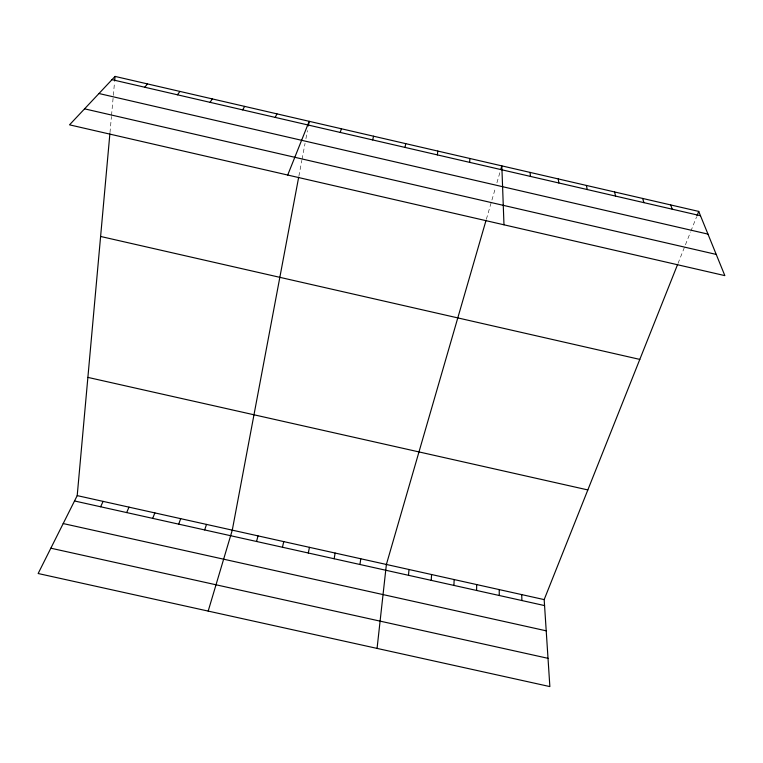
<?xml version="1.0" encoding="UTF-8"?>
<svg xmlns="http://www.w3.org/2000/svg" width="763" height="763" viewBox="0 0 763 763"><rect width="100%" height="100%" fill="white"/><g stroke="black" fill="none" stroke-linecap="round" stroke-linejoin="round"><path stroke-width="0.57" stroke-dasharray="3.81 2.86" d="M109.977 132.667L111.436 116.481M111.541 115.327L114.536 82.118M298.877 176.139L301.852 160.364M302.062 159.238L305.057 143.32M305.925 138.685L307.451 130.578M486.355 219.286L495.616 187.297M496.923 182.786L500.518 170.387M678.04 263.397L690.429 232.267M690.868 231.17L696.552 216.902"/><path stroke-width="1.14" d="M476.617 590.457L476.675 584.572M469.703 162.376L469.827 158.466M453.937 585.412L454.128 579.546M431.229 580.357L431.572 574.529M408.501 575.292L408.987 569.494M677.601 264.475L544.172 599.604L549.865 686.586L38.15 573.518L77.206 495.616L109.872 133.84M114.641 80.973L115.051 76.414L698.736 211.418L724.85 275.624L69.528 124.836L115.051 76.414M437.399 154.899L437.781 151.055M377.065 648.407L386.383 564.467L486.031 220.393M359.964 564.496L360.765 558.754M405.048 147.421L405.697 143.635M334.146 558.745L335.129 553.051M298.667 177.283L232.276 530.142L208.185 611.087M308.319 125.952L309.196 121.317L287.708 175.042M308.309 552.994L309.454 547.329M282.444 547.243L283.76 541.606M372.659 139.934L373.574 136.205M256.549 541.472L258.028 535.884M500.843 169.252L501.825 165.867L503.981 224.808M340.231 132.438L341.404 128.766M204.675 529.932L206.506 524.4M178.704 524.152L180.697 518.659M152.695 518.363L154.87 512.908M696.981 215.805L698.736 211.418M126.668 512.574L129.004 507.147M100.611 506.766L103.119 501.386M275.233 117.407L276.94 113.859M242.672 109.882L244.646 106.391M210.063 102.337L212.314 98.913M177.417 94.793L179.934 91.426M144.732 87.24L147.517 83.92M63.195 523.561L546.213 630.82M50.844 548.196L548.015 658.326M77.206 495.616L544.172 599.604M74.526 500.967L544.563 605.584M87.879 377.389L587.834 489.932M100.602 236.463L639.804 359.402M111.999 79.667L700.491 215.729M98.98 93.515L707.969 234.107M84.569 108.832L716.228 254.422M670.696 204.932L672.232 209.196M642.637 198.437L643.934 202.653M614.539 191.942L615.607 196.101M586.404 185.438L587.243 189.548M558.249 178.923L558.85 182.986M530.056 172.4L530.428 176.415M521.692 594.596L521.93 600.548M499.193 589.58L499.288 595.502"/></g></svg>
